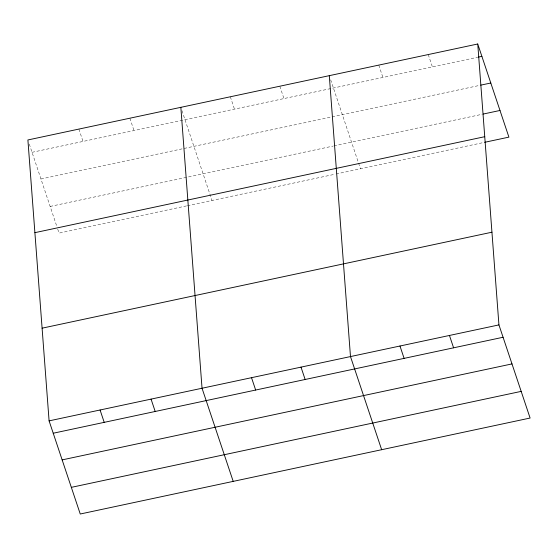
<?xml version="1.0" encoding="UTF-8"?>
<svg xmlns="http://www.w3.org/2000/svg" width="558" height="558" viewBox="0 0 558 558"><rect width="100%" height="100%" fill="white"/><g stroke="black" fill="none" stroke-linecap="round" stroke-linejoin="round"><path stroke-width="0.42" stroke-dasharray="2.79 2.09" d="M32.036 152.32L477.683 57.244M40.95 178.979L479.894 85.332M50.143 206.439L333.091 146.077M333.928 145.896L482.377 114.23M186.518 205.902L59.064 233.098L57.167 227.441M187.369 205.728L335.295 174.166M336.139 173.984L483.744 142.492M428.265 54.551L432.394 66.904M378.777 65.105L382.914 77.464M330.671 79.78L358.299 162.336M358.564 163.145L360.461 168.795M279.816 86.218L283.945 98.578M230.328 96.778L234.465 109.131M181.95 110.63L212.012 200.468M129.868 118.212L133.997 130.565M78.88 129.086L83.016 141.446M29.281 144.083L56.902 226.632"/><path stroke-width="0.84" d="M477.746 43.991L27.9 139.96L49.09 420.871L80.254 514.009L530.1 418.04L498.936 324.902L477.746 43.991L508.91 137.129L484.588 142.318M478.527 57.062L481.882 56.351M480.731 85.151L490.796 83.002M483.214 114.048L499.989 110.47M34.896 232.665L484.742 136.696M42.101 328.174L491.947 232.205M49.09 420.871L498.936 324.902M53.226 433.231L503.072 337.262M62.147 459.89L511.993 363.914M71.333 487.35L521.179 391.381M449.455 335.463L453.591 347.815M399.974 346.016L404.104 358.375M381.651 449.706L350.487 356.576L329.297 75.665M301.006 367.129L305.142 379.489M251.525 377.689L255.655 390.042M233.202 481.38L202.038 388.242L180.848 107.331M151.058 399.123L155.194 411.476M100.077 409.997L104.207 422.35"/></g></svg>
